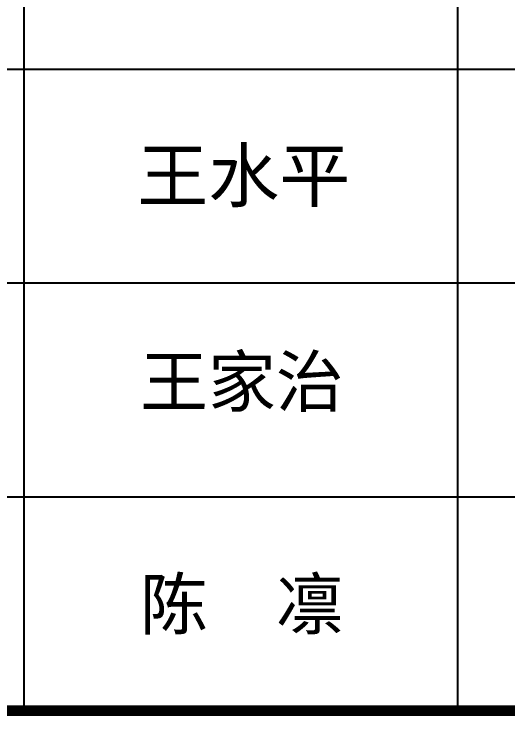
# Model space of a CAD drawing. Extents: x -522490 to 417652, y 450811 to 1108047.
# Drawn here: x 398159 to 400125, y 934719 to 937509 of the extents above; entities that cross this region are included whole.
import ezdxf

# ---------------------------------------------------------------- set-up
doc = ezdxf.new("R2010")
doc.units = 0
doc.header["$LTSCALE"] = 1000
doc.header["$MEASUREMENT"] = 0
doc.layers.add('PUB_TEXT', color=7, linetype='Continuous')
doc.layers.add('PUB_TITLE', color=4, linetype='Continuous')
doc.styles.add('TQ', font='')
doc.styles.get('TQ').set_extended_font_data('SimSun')

msp = doc.modelspace()

# ---------------------------------------------------------------- linework, layer by layer
at = {"layer": 'PUB_TITLE'}
for p, q in [((398199.5, 934740.5), (398199.5, 940690.5)), ((399925, 934740.5), (399925, 940690.5)), ((396142.5, 937290.5), (401752.5, 937290.5)), ((396142.5, 936440.5), (401752.5, 936440.5)), ((396142.5, 935590.5), (401752.5, 935590.5)), ((396142.5, 934740.5), (401752.5, 934740.5))]:
    msp.add_line(p, q, dxfattribs=at)
at = {"layer": 'PUB_TITLE', "lineweight": 40, "const_width": 42.5}
msp.add_lwpolyline([(396142.5, 934740.5), (401752.5, 934740.5)], dxfattribs=at)

# ---------------------------------------------------------------- texts
at = {"layer": 'PUB_TEXT', "style": 'TQ'}
msp.add_text('王水平', height=207, dxfattribs=at).set_placement((398649.9, 936763.8, 0))
at = {"layer": 'PUB_TEXT', "color": 4, "style": 'TQ'}
for s, p in [('王家治', (398661, 935949.3)), ('陈  凛', (398660.9, 935064.4))]:
    msp.add_text(s, height=198, rotation=359.9964, dxfattribs=at).set_placement(p)

doc.saveas('drawing.dxf')
